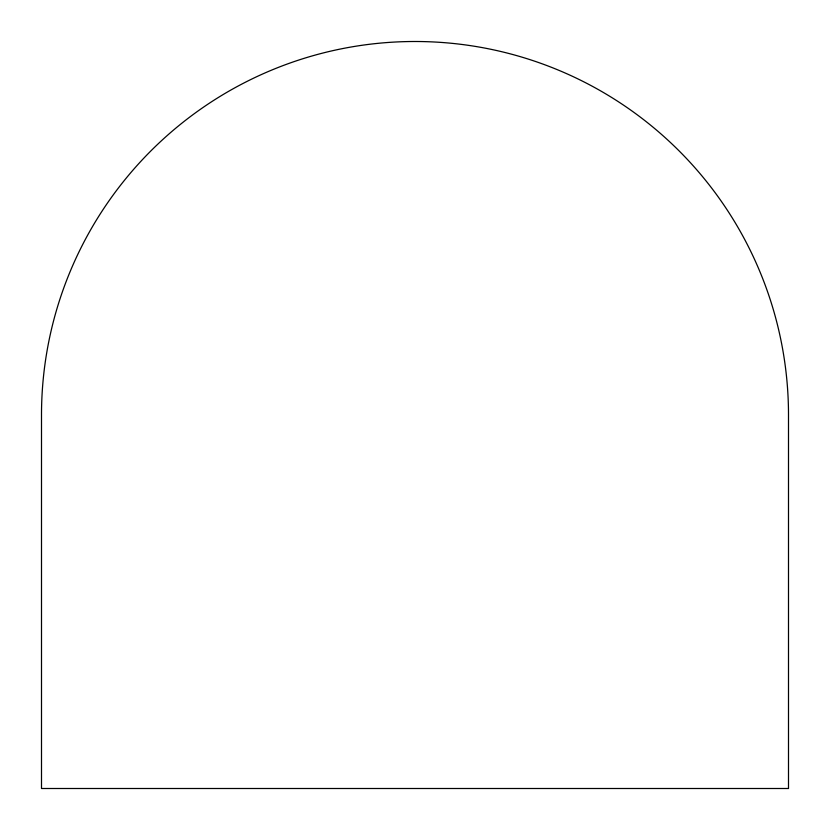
<?xml version="1.0" encoding="UTF-8"?>
<svg xmlns="http://www.w3.org/2000/svg" width="830" height="830" viewBox="0 0 830 830"><rect width="100%" height="100%" fill="white"/><g stroke="black" fill="none" stroke-linecap="round" stroke-linejoin="round"><path stroke-width="1.25" d="M788.5 788.5L41.5 788.5L41.5 415A373.5 373.5 0 0 1 415 41.5A373.5 373.5 0 0 1 788.5 415L788.5 788.5"/></g></svg>
